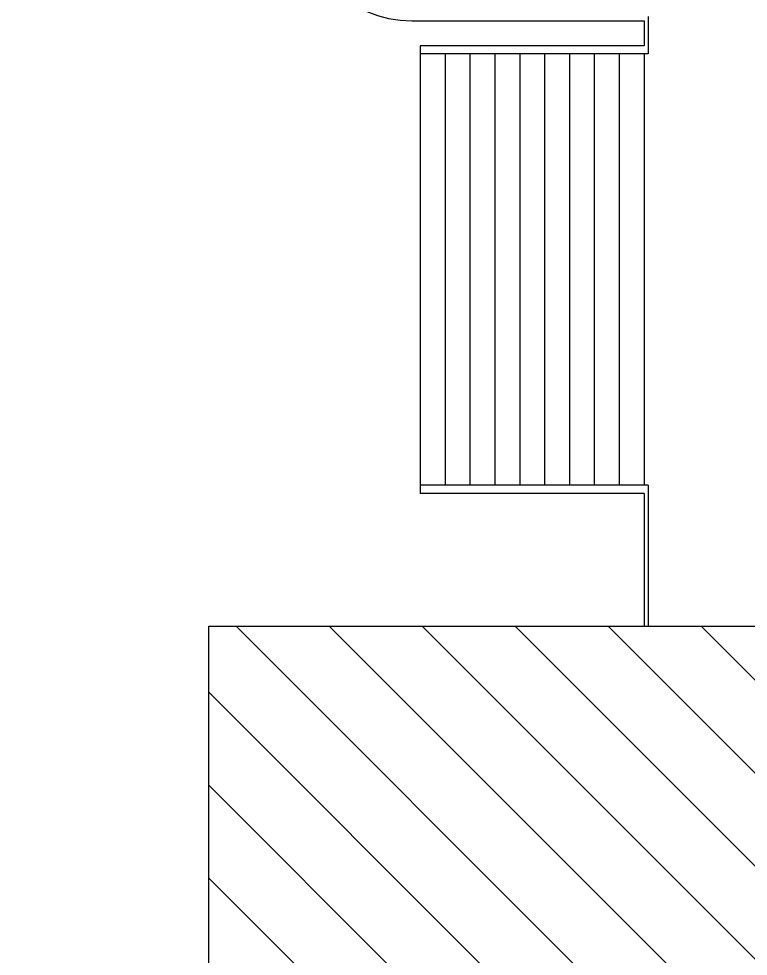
# Model space of a CAD drawing. Extents: x -30 to 1202, y 231 to 898.
# Drawn here: x 299.38 to 308.18, y 312.63 to 323.94 of the extents above; entities that cross this region are included whole.
import ezdxf

# ---------------------------------------------------------------- set-up
doc = ezdxf.new("R2010")
doc.units = 0
doc.header["$LTSCALE"] = 0.04
for name, color, linetype in [('0.5', 5, 'CONTINUOUS'), ('PISO', 1, 'CONTINUOUS'), ('PISOS', 1, 'CONTINUOUS'), ('PISOS1', 3, 'CONTINUOUS')]:
    doc.layers.add(name, color=color, linetype=linetype)

msp = doc.modelspace()

# ---------------------------------------------------------------- hatches: boundary and pattern name
at = {"layer": 'PISOS'}
h = msp.add_hatch(dxfattribs=at)
h.set_pattern_fill('ANSI31', color=256, scale=0.25, angle=90, style=0)
h.set_pattern_definition([(135, (489.3207, 232.5606), (-0.561266, -0.561266), [])])
h.paths.add_polyline_path([(318.741, 281.011), (318.741, 269.911), (365.221, 269.911), (365.221, 281.011)])
h.paths.add_polyline_path([(318.741, 292.111), (318.741, 281.011), (365.221, 281.011), (365.221, 292.111)])
h.paths.add_polyline_path([(312.371, 296.511), (310.571, 296.161), (310.571, 292.571), (312.371, 292.221), (319.121, 292.221), (320.921, 292.571), (320.921, 296.161), (319.121, 296.511)])
h.paths.add_polyline_path([(301.671, 316.611), (301.671, 308.261), (302.521, 308.261), (302.521, 303.161), (301.671, 303.161), (301.671, 296.611), (362.121, 296.611), (362.121, 303.161), (361.461, 303.161), (361.461, 308.261), (362.121, 308.261), (362.121, 316.611)])
h.paths.add_polyline_path([(311.721, 325.161), (309.721, 324.361), (309.721, 317.461), (311.721, 316.661), (321.721, 316.661), (323.721, 317.461), (323.721, 324.361), (321.721, 325.161)])
h.paths.add_polyline_path([(304.021, 373.361), (304.021, 368.961), (304.021, 325.211), (329.921, 325.211), (329.921, 373.361)])
h.paths.add_polyline_path([(311.521, 357.311), (311.521, 364.761), (322.421, 364.761), (322.421, 357.311)], flags=16)
h.paths.add_polyline_path([(329.971, 352.061), (329.971, 346.661), (341.071, 346.661), (341.071, 352.061)])
h.paths.add_polyline_path([(329.971, 357.461), (329.971, 352.061), (341.071, 352.061), (341.071, 357.461)])
h.paths.add_polyline_path([(329.971, 362.061), (329.971, 357.461), (341.071, 357.461), (341.071, 362.061)])
h.paths.add_polyline_path([(334.931, 346.661), (334.931, 344.261), (335.131, 344.261), (335.131, 344.152), (337.331, 344.152), (337.331, 344.261), (337.531, 344.261), (337.531, 346.661)])
h.paths.add_polyline_path([(341.121, 362.061), (341.121, 346.661), (362.121, 346.661), (362.121, 362.061)])

# ---------------------------------------------------------------- linework, layer by layer
at = {"layer": '0.5'}
msp.add_arc((241.645, 369.36), 80.587, 170.55784, 170.55784, dxfattribs=at)
at = {"layer": 'PISO'}
for p, q in [((304.121, 323.911), (306.921, 323.911)), ((306.921, 323.911), (306.921, 323.611)), ((306.971, 323.961), (306.971, 323.511)), ((306.921, 323.611), (304.221, 323.611)), ((304.221, 323.611), (304.221, 318.211)), ((306.971, 323.511), (304.221, 323.511)), ((304.521, 323.511), (304.521, 318.311)), ((304.821, 323.511), (304.821, 318.311)), ((305.121, 323.511), (305.121, 318.311)), ((305.421, 323.511), (305.421, 318.311)), ((305.721, 323.511), (305.721, 318.311)), ((306.021, 323.511), (306.021, 318.311)), ((306.321, 323.511), (306.321, 318.311)), ((306.621, 323.511), (306.621, 318.311)), ((306.921, 323.511), (306.921, 318.311)), ((306.971, 318.311), (304.221, 318.311)), ((306.971, 318.311), (306.971, 316.611)), ((306.921, 318.211), (304.221, 318.211)), ((306.921, 318.211), (306.921, 316.611))]:
    msp.add_line(p, q, dxfattribs=at)
msp.add_arc((304.121, 325.311), 1.4, 180, 270, dxfattribs=at)
at = {"layer": 'PISOS1'}
msp.add_lwpolyline([(361.461, 308.261), (361.461, 303.161), (362.121, 303.161), (362.121, 296.611), (301.671, 296.611), (301.671, 303.161), (302.521, 303.161), (302.521, 308.261), (301.671, 308.261), (301.671, 316.611), (362.121, 316.611), (362.121, 308.261)], close=True, dxfattribs=at)

doc.saveas('drawing.dxf')
